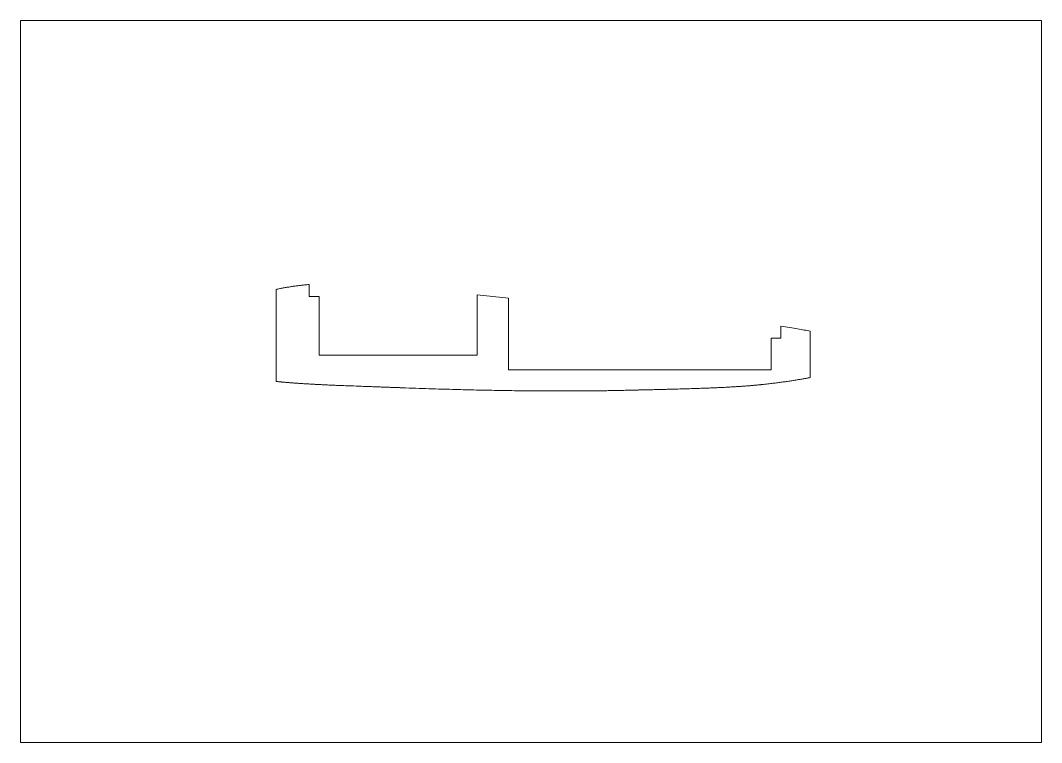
# Paper-space layout 'Sheet' of a CAD drawing. Header units: millimetres. Extents: x 0 to 420, y 0 to 297.
# The model-space entities are those that its viewports show. They can reach past a viewport. Long polylines and large blocks are cut down to what shows.
import ezdxf

# ---------------------------------------------------------------- set-up
doc = ezdxf.new("R2010")
doc.units = ezdxf.units.MM
doc.layers.add('Geometries', color=7, linetype='Continuous')

msp = doc.modelspace()

# ---------------------------------------------------------------- linework, layer by layer
at = {"layer": 'Geometries', "linetype": 'Continuous', "lineweight": 13}
for p, q in [((105.14, 148.51), (105.14, 186.38)), ((118.81, 183.39), (118.81, 188.4)), ((118.81, 183.39), (122.81, 183.47)), ((122.81, 183.47), (122.81, 159.3)), ((187.86, 184.14), (187.86, 159.3)), ((187.86, 184.14), (200.81, 182.71)), ((200.81, 153.3), (200.81, 182.71)), ((312.82, 171.31), (312.82, 166.31)), ((324.86, 169.21), (324.86, 150.12)), ((312.82, 166.31), (308.82, 166.31)), ((308.82, 166.31), (308.82, 153.3)), ((122.81, 159.3), (187.86, 159.3)), ((200.81, 153.3), (308.82, 153.3))]:
    msp.add_line(p, q, dxfattribs=at)
at = {"layer": 'Geometries', "linetype": 'Continuous', "lineweight": 13, "flags": 128}
for points in [[(118.81, 188.4), (118.33, 188.35), (117.84, 188.31), (117.36, 188.26), (116.88, 188.21), (116.39, 188.16), (116.01, 188.12), (115.64, 188.07), (115.26, 188.03), (114.88, 187.99), (114.5, 187.94), (114.12, 187.89), (113.74, 187.85), (113.36, 187.8), (112.98, 187.75), (112.61, 187.69), (112.23, 187.64), (111.86, 187.59), (111.49, 187.53), (111.12, 187.48), (110.74, 187.42), (110.37, 187.36), (109.99, 187.3), (109.61, 187.24), (109.24, 187.17), (108.87, 187.11), (108.5, 187.04), (108.13, 186.98), (107.76, 186.91), (107.39, 186.84), (107.01, 186.76), (106.64, 186.69), (106.26, 186.61), (105.89, 186.54), (105.51, 186.46), (105.14, 186.38)], [(324.86, 169.21), (324.24, 169.33), (323.61, 169.45), (322.98, 169.56), (322.35, 169.68), (321.72, 169.79), (321.09, 169.9), (320.35, 170.03), (319.61, 170.16), (318.87, 170.29), (318.13, 170.42), (317.24, 170.57), (316.36, 170.72), (315.48, 170.87), (314.59, 171.02), (313.71, 171.16), (312.82, 171.31)], [(324.86, 150.12), (324.57, 150.07), (324.27, 150.01), (323.97, 149.96), (323.67, 149.9), (323.37, 149.85), (323.08, 149.79), (322.78, 149.74), (322.48, 149.69), (322.18, 149.63), (321.82, 149.57), (321.46, 149.51), (321.1, 149.45), (320.74, 149.38), (320.37, 149.32), (320.01, 149.26), (319.64, 149.2), (319.27, 149.14), (318.9, 149.08), (318.53, 149.02), (318.16, 148.96), (317.78, 148.9), (317.34, 148.83), (316.9, 148.76), (316.45, 148.7), (316.01, 148.63), (315.55, 148.56), (315.09, 148.49), (314.63, 148.43), (314.17, 148.36), (313.71, 148.3), (313.26, 148.23), (312.8, 148.17), (312.34, 148.11), (311.89, 148.05), (311.42, 147.98), (310.95, 147.92), (310.48, 147.86), (310.01, 147.8), (309.53, 147.75), (309.06, 147.69), (308.59, 147.63), (308, 147.56), (307.4, 147.49), (306.81, 147.42), (306.22, 147.36), (305.69, 147.3), (305.17, 147.25), (304.71, 147.2), (304.51, 147.18), (304.4, 147.17), (304.26, 147.15), (303.96, 147.12), (303.66, 147.09), (303.35, 147.07), (303.05, 147.04), (302.74, 147.01), (302.43, 146.98), (302.12, 146.95), (301.83, 146.93), (301.54, 146.9), (301.26, 146.88), (300.97, 146.85), (300.67, 146.83), (300.38, 146.8), (300.09, 146.78), (299.79, 146.75), (299.5, 146.73), (299.2, 146.71), (298.9, 146.68), (298.6, 146.66), (298.25, 146.63), (297.89, 146.61), (297.53, 146.58), (297.17, 146.56), (296.78, 146.53), (296.39, 146.5), (296, 146.48), (295.6, 146.45), (295.21, 146.42), (294.81, 146.4), (294.44, 146.38), (294.06, 146.35), (293.68, 146.33), (293.3, 146.31), (292.92, 146.28), (292.58, 146.26), (292.38, 146.25), (292.14, 146.24), (291.72, 146.22), (291.34, 146.19), (290.96, 146.17), (290.52, 146.15), (290.07, 146.13), (289.63, 146.1), (289.18, 146.08), (288.74, 146.06), (288.29, 146.04), (287.84, 146.02), (287.36, 145.99), (286.88, 145.97), (286.41, 145.95), (285.92, 145.93), (285.44, 145.91), (284.96, 145.89), (284.39, 145.86), (283.82, 145.84), (283.25, 145.82), (282.67, 145.79), (281.99, 145.77), (281.31, 145.74), (280.62, 145.72), (279.93, 145.69), (279.24, 145.67), (278.55, 145.64), (277.72, 145.61), (276.9, 145.59), (276.07, 145.56), (275.24, 145.54), (274.41, 145.51), (273.32, 145.48), (272.23, 145.45), (271.15, 145.42), (270.46, 145.4), (269.77, 145.38), (269.08, 145.36), (268.39, 145.34), (267.7, 145.33), (267.02, 145.31), (266.51, 145.3), (266.01, 145.28), (265.57, 145.27), (265.39, 145.27), (265.21, 145.26), (264.91, 145.26), (264.35, 145.24), (263.78, 145.23), (263.22, 145.22), (262.66, 145.2), (262.11, 145.19), (261.6, 145.18), (261.1, 145.17), (260.59, 145.15), (260.09, 145.14), (259.59, 145.13), (259.1, 145.12), (258.6, 145.11), (258.15, 145.1), (257.69, 145.09), (257.24, 145.07), (256.79, 145.06), (256.35, 145.05), (255.9, 145.04), (255.52, 145.03), (255.14, 145.02), (254.76, 145.02), (254.38, 145.01), (254.01, 145), (253.63, 144.99), (253.26, 144.98), (252.94, 144.97), (252.62, 144.96), (252.51, 144.96), (252.45, 144.96), (252.34, 144.96), (251.89, 144.95), (251.36, 144.93), (250.83, 144.92), (250.31, 144.91), (249.78, 144.9), (249.25, 144.88), (248.74, 144.87), (248.23, 144.86), (247.71, 144.85), (247.2, 144.84), (246.6, 144.83), (245.99, 144.82), (245.39, 144.8), (244.79, 144.79), (244.19, 144.78), (243.59, 144.77), (242.99, 144.76), (242.4, 144.75), (241.8, 144.74), (241.21, 144.73), (240.62, 144.72), (240.03, 144.72), (239.33, 144.71), (238.64, 144.7), (237.94, 144.69), (237.25, 144.68), (236.55, 144.67), (235.85, 144.66), (235.15, 144.66), (234.45, 144.65), (233.75, 144.64), (232.84, 144.64), (231.93, 144.63), (231.02, 144.62), (230.25, 144.62), (229.49, 144.62), (229.11, 144.61), (228.98, 144.61), (228.84, 144.61), (228.58, 144.61), (227.52, 144.61), (226.45, 144.61), (225.38, 144.6), (224.31, 144.6), (223.24, 144.6), (222.46, 144.6), (221.68, 144.6), (220.9, 144.6), (220.12, 144.61), (219.34, 144.61), (218.57, 144.61), (217.8, 144.61), (217.03, 144.62), (216.26, 144.62), (215.64, 144.62), (215.02, 144.63), (214.4, 144.63), (213.78, 144.63), (213.15, 144.64), (212.54, 144.64), (211.93, 144.65), (211.31, 144.65), (210.69, 144.65), (210.06, 144.66), (209.43, 144.67), (208.8, 144.67), (208.16, 144.68), (207.53, 144.68), (207.06, 144.69), (206.59, 144.69), (206.12, 144.7), (205.93, 144.7), (205.82, 144.7), (205.68, 144.7), (205.44, 144.7), (204.68, 144.71), (203.93, 144.72), (203.18, 144.73), (202.15, 144.74), (201.12, 144.76), (200.09, 144.77), (199.06, 144.78), (198.02, 144.8), (197, 144.82), (195.99, 144.83), (194.97, 144.85), (193.94, 144.87), (192.89, 144.89), (191.84, 144.91), (190.78, 144.93), (189.72, 144.95), (188.66, 144.97), (187.6, 145), (186.54, 145.02), (185.48, 145.05), (184.36, 145.07), (183.25, 145.1), (182.13, 145.13), (181.01, 145.16), (179.89, 145.18), (178.77, 145.21), (177.65, 145.25), (176.52, 145.28), (175.4, 145.31), (174.28, 145.34), (173.15, 145.38), (172.02, 145.41), (170.69, 145.45), (169.36, 145.49), (168.03, 145.54), (166.7, 145.58), (165.34, 145.62), (163.98, 145.67), (162.62, 145.72), (161.26, 145.77), (159.89, 145.82), (158.39, 145.87), (156.89, 145.93), (156.56, 145.94), (156.22, 145.95), (155.88, 145.97), (155.54, 145.98), (155.2, 145.99), (154.86, 146), (154.51, 146.02), (154.13, 146.03), (153.75, 146.04), (153.36, 146.06), (152.97, 146.07), (152.58, 146.09), (152.19, 146.1), (151.8, 146.11), (151.41, 146.13), (150.92, 146.15), (150.42, 146.16), (149.92, 146.18), (149.42, 146.2), (148.92, 146.22), (148.42, 146.23), (147.92, 146.25), (147.41, 146.27), (146.91, 146.29), (146.4, 146.31), (145.9, 146.32), (145.4, 146.34), (144.9, 146.36), (144.4, 146.38), (143.71, 146.4), (143.01, 146.42), (142.32, 146.45), (141.62, 146.47), (140.93, 146.5), (140.23, 146.52), (139.14, 146.56), (138.04, 146.6), (136.94, 146.65), (136.12, 146.68), (135.29, 146.71), (134.47, 146.74), (133.65, 146.77), (133.01, 146.8), (132.36, 146.82), (131.72, 146.85), (131.08, 146.88), (130.53, 146.9), (129.99, 146.92), (129.45, 146.95), (128.91, 146.97), (128.37, 146.99), (127.83, 147.02), (127.32, 147.04), (126.82, 147.06), (126.31, 147.08), (125.81, 147.11), (125.31, 147.13), (124.89, 147.15), (124.48, 147.17), (124.06, 147.19), (123.65, 147.21), (123.24, 147.23), (122.82, 147.25), (122.44, 147.27), (122.05, 147.29), (121.67, 147.31), (121.29, 147.33), (120.9, 147.35), (120.52, 147.37), (120.13, 147.39), (119.75, 147.42), (119.37, 147.44), (118.99, 147.46), (118.61, 147.48), (118.23, 147.5), (117.86, 147.52), (117.52, 147.54), (117.19, 147.56), (116.85, 147.58), (116.52, 147.6), (116.19, 147.63), (115.86, 147.65), (115.53, 147.67), (115.21, 147.69), (114.88, 147.71), (114.56, 147.73), (114.24, 147.75), (113.91, 147.77), (113.6, 147.8), (113.28, 147.82), (112.99, 147.84), (112.7, 147.86), (112.41, 147.88), (112.12, 147.9), (111.84, 147.92), (111.56, 147.94), (111.29, 147.96), (111.02, 147.98), (110.75, 148.01), (110.49, 148.03), (110.22, 148.05), (109.96, 148.07), (109.7, 148.09), (109.44, 148.11), (109.17, 148.13), (108.9, 148.16), (108.63, 148.18), (108.37, 148.2), (108.1, 148.23), (107.84, 148.25), (107.58, 148.27), (107.32, 148.3), (107.06, 148.32), (106.81, 148.35), (106.55, 148.37), (106.3, 148.39), (106.08, 148.42), (105.86, 148.44), (105.64, 148.46), (105.5, 148.48), (105.35, 148.49), (105.23, 148.5), (105.18, 148.51), (105.17, 148.51), (105.16, 148.51), (105.15, 148.51), (105.15, 148.51), (105.14, 148.51), (105.14, 148.51)]]:
    msp.add_lwpolyline(points, dxfattribs=at)

psp = doc.layouts.new('Sheet')

# ---------------------------------------------------------------- viewports
at = {"layer": '0'}
psp.add_viewport(center=(210, 148.5), size=(420, 297), view_center_point=(210, 148.5), view_height=297, dxfattribs=at)

doc.saveas('drawing.dxf')
